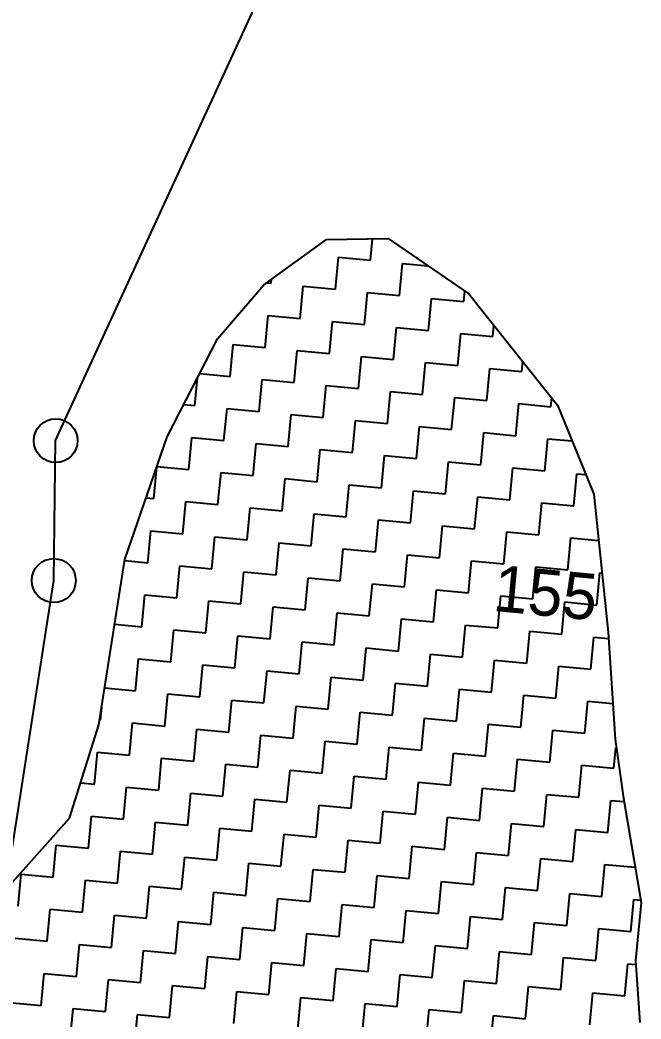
# Model space of a CAD drawing. Header units: metres. Extents: x 279090 to 282389, y 2073542 to 2078104.
# Drawn here: x 280039.6 to 280160.4, y 2076633.8 to 2076828.3 of the extents above; entities that cross this region are included whole.
import ezdxf
from ezdxf.enums import TextEntityAlignment as Align

# ---------------------------------------------------------------- set-up
doc = ezdxf.new("R2010")
doc.units = ezdxf.units.M
doc.header["$LTSCALE"] = 0.3
doc.header["$MEASUREMENT"] = 0
for name, color, linetype in [('POLY_HATCH', 12, 'Continuous'), ('POLY_PARCEL', 6, 'Continuous'), ('TEXT_PARCEL', 7, 'Continuous')]:
    doc.layers.add(name, color=color, linetype=linetype)
doc.styles.add('TEXT_MAP', font='', dxfattribs={"height": 1.8})
doc.styles.get('TEXT_MAP').set_extended_font_data('Kruti Dev 050')

msp = doc.modelspace()

# ---------------------------------------------------------------- linework, layer by layer
for centre in [(280046.57, 2076746.38), (280046.21, 2076719.15)]:
    msp.add_circle(centre, 4.27)
at = {"layer": 'POLY_HATCH'}
for p, q in [((280099.23, 2076785.54), (280111.24, 2076785.74)), ((280111.24, 2076785.74), (280126.89, 2076774.93)), ((280087.06, 2076776.68), (280099.23, 2076785.54)), ((280078.07, 2076766.2), (280087.06, 2076776.68)), ((280126.89, 2076774.93), (280144.18, 2076753.3)), ((280068.27, 2076747.12), (280078.07, 2076766.2)), ((280144.18, 2076753.3), (280151.22, 2076735.97)), ((280060.02, 2076723.24), (280068.27, 2076747.12)), ((280151.22, 2076735.97), (280154.01, 2076709.04)), ((280054.99, 2076691.05), (280060.02, 2076723.24)), ((280154.01, 2076709.04), (280155.39, 2076688.25)), ((280049.28, 2076672.92), (280054.99, 2076691.05)), ((280155.39, 2076688.25), (280156.97, 2076676.77)), ((280156.97, 2076676.77), (280160.39, 2076656.45)), ((280030.64, 2076652.01), (280049.28, 2076672.92)), ((280160.39, 2076656.45), (280159.33, 2076645.21)), ((280159.33, 2076645.21), (280160.19, 2076633.13))]:
    msp.add_line(p, q, dxfattribs=at)
at = {"layer": 'POLY_HATCH', "linetype": 'Continuous'}
for p, q in [((280107.79, 2076781.48), (280108.19, 2076785.69)), ((280095.27, 2076782.66), (280095.31, 2076782.65)), ((280095.31, 2076782.65), (280095.32, 2076782.69)), ((280100.96, 2076775.83), (280101.55, 2076782.07)), ((280101.55, 2076782.07), (280107.79, 2076781.48)), ((280113.44, 2076774.65), (280114.03, 2076780.89)), ((280114.03, 2076780.89), (280118.93, 2076780.43)), ((280088.48, 2076777), (280088.56, 2076777.78)), ((280087.61, 2076777.09), (280088.48, 2076777)), ((280094.14, 2076770.18), (280094.72, 2076776.42)), ((280094.72, 2076776.42), (280100.96, 2076775.83)), ((280106.61, 2076769), (280107.2, 2076775.24)), ((280107.2, 2076775.24), (280113.44, 2076774.65)), ((280119.09, 2076767.82), (280119.68, 2076774.06)), ((280119.68, 2076774.06), (280125.92, 2076773.47)), ((280125.92, 2076773.47), (280126.11, 2076775.47)), ((280087.31, 2076764.52), (280087.9, 2076770.76)), ((280087.9, 2076770.76), (280094.14, 2076770.18)), ((280099.79, 2076763.35), (280100.37, 2076769.59)), ((280100.37, 2076769.59), (280106.61, 2076769)), ((280112.27, 2076762.17), (280112.85, 2076768.41)), ((280112.85, 2076768.41), (280119.09, 2076767.82)), ((280131.57, 2076766.65), (280131.78, 2076768.82)), ((280124.74, 2076761), (280125.33, 2076767.24)), ((280125.33, 2076767.24), (280131.57, 2076766.65)), ((280080.48, 2076758.87), (280081.07, 2076765.11)), ((280081.07, 2076765.11), (280087.31, 2076764.52)), ((280092.96, 2076757.7), (280093.55, 2076763.94)), ((280093.55, 2076763.94), (280099.79, 2076763.35)), ((280105.44, 2076756.52), (280106.03, 2076762.76)), ((280106.03, 2076762.76), (280112.27, 2076762.17)), ((280117.92, 2076755.35), (280118.5, 2076761.58)), ((280118.5, 2076761.58), (280124.74, 2076761)), ((280130.39, 2076754.17), (280130.98, 2076760.41)), ((280130.98, 2076760.41), (280137.22, 2076759.82)), ((280137.22, 2076759.82), (280137.41, 2076761.78)), ((280073.65, 2076753.22), (280074.16, 2076758.58)), ((280074.59, 2076759.43), (280080.48, 2076758.87)), ((280086.13, 2076752.05), (280086.72, 2076758.29)), ((280086.72, 2076758.29), (280092.96, 2076757.7)), ((280098.61, 2076750.87), (280099.2, 2076757.11)), ((280099.2, 2076757.11), (280105.44, 2076756.52)), ((280111.09, 2076749.69), (280111.68, 2076755.93)), ((280111.68, 2076755.93), (280117.92, 2076755.35)), ((280123.57, 2076748.52), (280124.16, 2076754.76)), ((280124.16, 2076754.76), (280130.39, 2076754.17)), ((280142.87, 2076752.99), (280143.04, 2076754.74)), ((280071.51, 2076753.42), (280073.65, 2076753.22)), ((280079.3, 2076746.4), (280079.89, 2076752.63)), ((280079.89, 2076752.63), (280086.13, 2076752.05)), ((280136.05, 2076747.34), (280136.63, 2076753.58)), ((280136.63, 2076753.58), (280142.87, 2076752.99)), ((280091.78, 2076745.22), (280092.37, 2076751.46)), ((280092.37, 2076751.46), (280098.61, 2076750.87)), ((280104.26, 2076744.04), (280104.85, 2076750.28)), ((280104.85, 2076750.28), (280111.09, 2076749.69)), ((280116.74, 2076742.87), (280117.33, 2076749.11)), ((280117.33, 2076749.11), (280123.57, 2076748.52)), ((280072.48, 2076740.74), (280073.07, 2076746.98)), ((280073.07, 2076746.98), (280079.3, 2076746.4)), ((280129.22, 2076741.69), (280129.81, 2076747.93)), ((280129.81, 2076747.93), (280136.05, 2076747.34)), ((280141.7, 2076740.51), (280142.28, 2076746.75)), ((280142.28, 2076746.75), (280147.02, 2076746.31)), ((280084.96, 2076739.57), (280085.54, 2076745.81)), ((280085.54, 2076745.81), (280091.78, 2076745.22)), ((280097.43, 2076738.39), (280098.02, 2076744.63)), ((280098.02, 2076744.63), (280104.26, 2076744.04)), ((280109.91, 2076737.22), (280110.5, 2076743.46)), ((280110.5, 2076743.46), (280116.74, 2076742.87)), ((280065.65, 2076735.09), (280066.23, 2076741.2)), ((280066.27, 2076741.33), (280072.48, 2076740.74)), ((280122.39, 2076736.04), (280122.98, 2076742.28)), ((280122.98, 2076742.28), (280129.22, 2076741.69)), ((280134.87, 2076734.86), (280135.46, 2076741.1)), ((280135.46, 2076741.1), (280141.7, 2076740.51)), ((280078.13, 2076733.92), (280078.72, 2076740.16)), ((280078.72, 2076740.16), (280084.96, 2076739.57)), ((280090.61, 2076732.74), (280091.2, 2076738.98)), ((280091.2, 2076738.98), (280097.43, 2076738.39)), ((280147.35, 2076733.69), (280147.94, 2076739.93)), ((280147.94, 2076739.93), (280149.68, 2076739.76)), ((280103.09, 2076731.56), (280103.67, 2076737.8)), ((280103.67, 2076737.8), (280109.91, 2076737.22)), ((280064.17, 2076735.23), (280065.65, 2076735.09)), ((280115.56, 2076730.39), (280116.15, 2076736.63)), ((280116.15, 2076736.63), (280122.39, 2076736.04)), ((280128.04, 2076729.21), (280128.63, 2076735.45)), ((280128.63, 2076735.45), (280134.87, 2076734.86)), ((280071.3, 2076728.27), (280071.89, 2076734.51)), ((280071.89, 2076734.51), (280078.13, 2076733.92)), ((280083.78, 2076727.09), (280084.37, 2076733.33)), ((280084.37, 2076733.33), (280090.61, 2076732.74)), ((280140.52, 2076728.04), (280141.11, 2076734.28)), ((280141.11, 2076734.28), (280147.35, 2076733.69)), ((280096.26, 2076725.91), (280096.85, 2076732.15)), ((280096.85, 2076732.15), (280103.09, 2076731.56)), ((280108.74, 2076724.74), (280109.32, 2076730.98)), ((280109.32, 2076730.98), (280115.56, 2076730.39)), ((280121.21, 2076723.56), (280121.8, 2076729.8)), ((280121.8, 2076729.8), (280128.04, 2076729.21)), ((280064.47, 2076722.62), (280065.06, 2076728.85)), ((280065.06, 2076728.85), (280071.3, 2076728.27)), ((280076.95, 2076721.44), (280077.54, 2076727.68)), ((280077.54, 2076727.68), (280083.78, 2076727.09)), ((280133.69, 2076722.39), (280134.28, 2076728.62)), ((280134.28, 2076728.62), (280140.52, 2076728.04)), ((280146.17, 2076721.21), (280146.76, 2076727.45)), ((280146.76, 2076727.45), (280152.15, 2076726.94)), ((280089.43, 2076720.26), (280090.02, 2076726.5)), ((280090.02, 2076726.5), (280096.26, 2076725.91)), ((280101.91, 2076719.09), (280102.5, 2076725.33)), ((280102.5, 2076725.33), (280108.74, 2076724.74)), ((280114.39, 2076717.91), (280114.98, 2076724.15)), ((280114.98, 2076724.15), (280121.21, 2076723.56)), ((280059.99, 2076723.04), (280064.47, 2076722.62)), ((280070.13, 2076715.79), (280070.71, 2076722.03)), ((280070.71, 2076722.03), (280076.95, 2076721.44)), ((280126.87, 2076716.73), (280127.45, 2076722.97)), ((280127.45, 2076722.97), (280133.69, 2076722.39)), ((280139.34, 2076715.56), (280139.93, 2076721.8)), ((280139.93, 2076721.8), (280146.17, 2076721.21)), ((280082.6, 2076714.61), (280083.19, 2076720.85)), ((280083.19, 2076720.85), (280089.43, 2076720.26)), ((280095.08, 2076713.44), (280095.67, 2076719.67)), ((280095.67, 2076719.67), (280101.91, 2076719.09)), ((280151.82, 2076714.38), (280152.41, 2076720.62)), ((280152.41, 2076720.62), (280152.81, 2076720.58)), ((280107.56, 2076712.26), (280108.15, 2076718.5)), ((280108.15, 2076718.5), (280114.39, 2076717.91)), ((280063.3, 2076710.14), (280063.89, 2076716.38)), ((280063.89, 2076716.38), (280070.13, 2076715.79)), ((280120.04, 2076711.08), (280120.63, 2076717.32)), ((280120.63, 2076717.32), (280126.87, 2076716.73)), ((280132.52, 2076709.91), (280133.11, 2076716.15)), ((280133.11, 2076716.15), (280139.34, 2076715.56)), ((280075.78, 2076708.96), (280076.36, 2076715.2)), ((280076.36, 2076715.2), (280082.6, 2076714.61)), ((280088.25, 2076707.78), (280088.84, 2076714.02)), ((280088.84, 2076714.02), (280095.08, 2076713.44)), ((280145, 2076708.73), (280145.58, 2076714.97)), ((280145.58, 2076714.97), (280151.82, 2076714.38)), ((280100.73, 2076706.61), (280101.32, 2076712.85)), ((280101.32, 2076712.85), (280107.56, 2076712.26)), ((280113.21, 2076705.43), (280113.8, 2076711.67)), ((280113.8, 2076711.67), (280120.04, 2076711.08)), ((280058.05, 2076710.63), (280063.3, 2076710.14)), ((280125.69, 2076704.26), (280126.28, 2076710.49)), ((280126.28, 2076710.49), (280132.52, 2076709.91)), ((280068.95, 2076703.31), (280069.54, 2076709.55)), ((280069.54, 2076709.55), (280075.78, 2076708.96)), ((280081.43, 2076702.13), (280082.02, 2076708.37)), ((280082.02, 2076708.37), (280088.25, 2076707.78)), ((280138.17, 2076703.08), (280138.76, 2076709.32)), ((280138.76, 2076709.32), (280145, 2076708.73)), ((280150.65, 2076701.9), (280151.23, 2076708.14)), ((280151.23, 2076708.14), (280154.09, 2076707.87)), ((280093.91, 2076700.96), (280094.49, 2076707.2)), ((280094.49, 2076707.2), (280100.73, 2076706.61)), ((280106.38, 2076699.78), (280106.97, 2076706.02)), ((280106.97, 2076706.02), (280113.21, 2076705.43)), ((280062.12, 2076697.66), (280062.71, 2076703.9)), ((280062.71, 2076703.9), (280068.95, 2076703.31)), ((280118.86, 2076698.6), (280119.45, 2076704.84)), ((280119.45, 2076704.84), (280125.69, 2076704.26)), ((280074.6, 2076696.48), (280075.19, 2076702.72)), ((280075.19, 2076702.72), (280081.43, 2076702.13)), ((280131.34, 2076697.43), (280131.93, 2076703.67)), ((280131.93, 2076703.67), (280138.17, 2076703.08)), ((280143.82, 2076696.25), (280144.41, 2076702.49)), ((280144.41, 2076702.49), (280150.65, 2076701.9)), ((280087.08, 2076695.31), (280087.67, 2076701.55)), ((280087.67, 2076701.55), (280093.91, 2076700.96)), ((280099.56, 2076694.13), (280100.14, 2076700.37)), ((280100.14, 2076700.37), (280106.38, 2076699.78)), ((280056.11, 2076698.23), (280062.12, 2076697.66)), ((280112.04, 2076692.95), (280112.62, 2076699.19)), ((280112.62, 2076699.19), (280118.86, 2076698.6)), ((280067.77, 2076690.83), (280068.36, 2076697.07)), ((280068.36, 2076697.07), (280074.6, 2076696.48)), ((280124.51, 2076691.78), (280125.1, 2076698.02)), ((280125.1, 2076698.02), (280131.34, 2076697.43)), ((280136.99, 2076690.6), (280137.58, 2076696.84)), ((280137.58, 2076696.84), (280143.82, 2076696.25)), ((280055.29, 2076692.01), (280055.53, 2076694.53)), ((280080.25, 2076689.65), (280080.84, 2076695.89)), ((280080.84, 2076695.89), (280087.08, 2076695.31)), ((280092.73, 2076688.48), (280093.32, 2076694.72)), ((280093.32, 2076694.72), (280099.56, 2076694.13)), ((280149.47, 2076689.42), (280150.06, 2076695.66)), ((280150.06, 2076695.66), (280154.93, 2076695.21)), ((280105.21, 2076687.3), (280105.8, 2076693.54)), ((280105.8, 2076693.54), (280112.04, 2076692.95)), ((280117.69, 2076686.13), (280118.27, 2076692.37)), ((280118.27, 2076692.37), (280124.51, 2076691.78)), ((280055.14, 2076692.02), (280055.29, 2076692.01)), ((280060.95, 2076685.18), (280061.53, 2076691.42)), ((280061.53, 2076691.42), (280067.77, 2076690.83)), ((280130.16, 2076684.95), (280130.75, 2076691.19)), ((280130.75, 2076691.19), (280136.99, 2076690.6)), ((280073.42, 2076684), (280074.01, 2076690.24)), ((280074.01, 2076690.24), (280080.25, 2076689.65)), ((280085.9, 2076682.83), (280086.49, 2076689.07)), ((280086.49, 2076689.07), (280092.73, 2076688.48)), ((280142.64, 2076683.77), (280143.23, 2076690.01)), ((280143.23, 2076690.01), (280149.47, 2076689.42)), ((280098.38, 2076681.65), (280098.97, 2076687.89)), ((280098.97, 2076687.89), (280105.21, 2076687.3)), ((280110.86, 2076680.48), (280111.45, 2076686.71)), ((280111.45, 2076686.71), (280117.69, 2076686.13)), ((280155.12, 2076682.6), (280155.5, 2076686.57)), ((280054.12, 2076679.53), (280054.71, 2076685.77)), ((280054.71, 2076685.77), (280060.95, 2076685.18)), ((280066.6, 2076678.35), (280067.18, 2076684.59)), ((280067.18, 2076684.59), (280073.42, 2076684)), ((280123.34, 2076679.3), (280123.93, 2076685.54)), ((280123.93, 2076685.54), (280130.16, 2076684.95)), ((280079.07, 2076677.18), (280079.66, 2076683.42)), ((280079.66, 2076683.42), (280085.9, 2076682.83)), ((280135.82, 2076678.12), (280136.4, 2076684.36)), ((280136.4, 2076684.36), (280142.64, 2076683.77)), ((280148.29, 2076676.95), (280148.88, 2076683.19)), ((280148.88, 2076683.19), (280155.12, 2076682.6)), ((280091.55, 2076676), (280092.14, 2076682.24)), ((280092.14, 2076682.24), (280098.38, 2076681.65)), ((280104.03, 2076674.82), (280104.62, 2076681.06)), ((280104.62, 2076681.06), (280110.86, 2076680.48)), ((280051.44, 2076679.78), (280054.12, 2076679.53)), ((280059.77, 2076672.7), (280060.36, 2076678.94)), ((280060.36, 2076678.94), (280066.6, 2076678.35)), ((280116.51, 2076673.65), (280117.1, 2076679.89)), ((280117.1, 2076679.89), (280123.34, 2076679.3)), ((280128.99, 2076672.47), (280129.58, 2076678.71)), ((280129.58, 2076678.71), (280135.82, 2076678.12)), ((280072.25, 2076671.53), (280072.84, 2076677.76)), ((280072.84, 2076677.76), (280079.07, 2076677.18)), ((280141.47, 2076671.3), (280142.05, 2076677.53)), ((280142.05, 2076677.53), (280148.29, 2076676.95)), ((280084.73, 2076670.35), (280085.31, 2076676.59)), ((280085.31, 2076676.59), (280091.55, 2076676)), ((280097.2, 2076669.17), (280097.79, 2076675.41)), ((280097.79, 2076675.41), (280104.03, 2076674.82)), ((280153.95, 2076670.12), (280154.53, 2076676.36)), ((280154.53, 2076676.36), (280157.08, 2076676.12)), ((280052.94, 2076667.05), (280053.53, 2076673.29)), ((280053.53, 2076673.29), (280059.77, 2076672.7)), ((280109.68, 2076668), (280110.27, 2076674.24)), ((280110.27, 2076674.24), (280116.51, 2076673.65)), ((280122.16, 2076666.82), (280122.75, 2076673.06)), ((280122.75, 2076673.06), (280128.99, 2076672.47)), ((280065.42, 2076665.87), (280066.01, 2076672.11)), ((280066.01, 2076672.11), (280072.25, 2076671.53)), ((280077.9, 2076664.7), (280078.49, 2076670.94)), ((280078.49, 2076670.94), (280084.73, 2076670.35)), ((280134.64, 2076665.64), (280135.23, 2076671.88)), ((280135.23, 2076671.88), (280141.47, 2076671.3)), ((280090.38, 2076663.52), (280090.97, 2076669.76)), ((280090.97, 2076669.76), (280097.2, 2076669.17)), ((280147.12, 2076664.47), (280147.71, 2076670.71)), ((280147.71, 2076670.71), (280153.95, 2076670.12)), ((280046.11, 2076661.4), (280046.7, 2076667.64)), ((280046.7, 2076667.64), (280052.94, 2076667.05)), ((280102.86, 2076662.35), (280103.44, 2076668.58)), ((280103.44, 2076668.58), (280109.68, 2076668)), ((280115.33, 2076661.17), (280115.92, 2076667.41)), ((280115.92, 2076667.41), (280122.16, 2076666.82)), ((280058.59, 2076660.22), (280059.18, 2076666.46)), ((280059.18, 2076666.46), (280065.42, 2076665.87)), ((280071.07, 2076659.05), (280071.66, 2076665.29)), ((280071.66, 2076665.29), (280077.9, 2076664.7)), ((280127.81, 2076659.99), (280128.4, 2076666.23)), ((280128.4, 2076666.23), (280134.64, 2076665.64)), ((280140.29, 2076658.82), (280140.88, 2076665.06)), ((280140.88, 2076665.06), (280147.12, 2076664.47)), ((280083.55, 2076657.87), (280084.14, 2076664.11)), ((280084.14, 2076664.11), (280090.38, 2076663.52)), ((280152.77, 2076657.64), (280153.36, 2076663.88)), ((280153.36, 2076663.88), (280159.23, 2076663.33)), ((280039.29, 2076655.75), (280039.88, 2076661.99)), ((280039.88, 2076661.99), (280046.11, 2076661.4)), ((280096.03, 2076656.69), (280096.62, 2076662.93)), ((280096.62, 2076662.93), (280102.86, 2076662.35)), ((280108.51, 2076655.52), (280109.09, 2076661.76)), ((280109.09, 2076661.76), (280115.33, 2076661.17)), ((280051.77, 2076654.57), (280052.35, 2076660.81)), ((280052.35, 2076660.81), (280058.59, 2076660.22)), ((280064.24, 2076653.4), (280064.83, 2076659.64)), ((280064.83, 2076659.64), (280071.07, 2076659.05)), ((280120.98, 2076654.34), (280121.57, 2076660.58)), ((280121.57, 2076660.58), (280127.81, 2076659.99)), ((280133.46, 2076653.17), (280134.05, 2076659.41)), ((280134.05, 2076659.41), (280140.29, 2076658.82)), ((280076.72, 2076652.22), (280077.31, 2076658.46)), ((280077.31, 2076658.46), (280083.55, 2076657.87)), ((280089.2, 2076651.04), (280089.79, 2076657.28)), ((280089.79, 2076657.28), (280096.03, 2076656.69)), ((280145.94, 2076651.99), (280146.53, 2076658.23)), ((280146.53, 2076658.23), (280152.77, 2076657.64)), ((280101.68, 2076649.87), (280102.27, 2076656.11)), ((280102.27, 2076656.11), (280108.51, 2076655.52)), ((280158.42, 2076650.81), (280159.01, 2076657.05)), ((280159.01, 2076657.05), (280160.31, 2076656.93)), ((280044.94, 2076648.92), (280045.53, 2076655.16)), ((280045.53, 2076655.16), (280051.77, 2076654.57)), ((280057.42, 2076647.75), (280058.01, 2076653.98)), ((280058.01, 2076653.98), (280064.24, 2076653.4)), ((280114.16, 2076648.69), (280114.75, 2076654.93)), ((280114.75, 2076654.93), (280120.98, 2076654.34)), ((280126.64, 2076647.52), (280127.22, 2076653.75)), ((280127.22, 2076653.75), (280133.46, 2076653.17)), ((280069.9, 2076646.57), (280070.48, 2076652.81)), ((280070.48, 2076652.81), (280076.72, 2076652.22)), ((280082.37, 2076645.39), (280082.96, 2076651.63)), ((280082.96, 2076651.63), (280089.2, 2076651.04)), ((280139.11, 2076646.34), (280139.7, 2076652.58)), ((280139.7, 2076652.58), (280145.94, 2076651.99)), ((280151.59, 2076645.16), (280152.18, 2076651.4)), ((280152.18, 2076651.4), (280158.42, 2076650.81)), ((280038.7, 2076649.51), (280044.94, 2076648.92)), ((280094.85, 2076644.22), (280095.44, 2076650.46)), ((280095.44, 2076650.46), (280101.68, 2076649.87)), ((280050.59, 2076642.09), (280051.18, 2076648.33)), ((280051.18, 2076648.33), (280057.42, 2076647.75)), ((280107.33, 2076643.04), (280107.92, 2076649.28)), ((280107.92, 2076649.28), (280114.16, 2076648.69)), ((280119.81, 2076641.86), (280120.4, 2076648.1)), ((280120.4, 2076648.1), (280126.64, 2076647.52)), ((280063.07, 2076640.92), (280063.66, 2076647.16)), ((280063.66, 2076647.16), (280069.9, 2076646.57)), ((280075.55, 2076639.74), (280076.13, 2076645.98)), ((280076.13, 2076645.98), (280082.37, 2076645.39)), ((280132.29, 2076640.69), (280132.88, 2076646.93)), ((280132.88, 2076646.93), (280139.11, 2076646.34)), ((280144.77, 2076639.51), (280145.35, 2076645.75)), ((280145.35, 2076645.75), (280151.59, 2076645.16)), ((280088.02, 2076638.57), (280088.61, 2076644.8)), ((280088.61, 2076644.8), (280094.85, 2076644.22)), ((280100.5, 2076637.39), (280101.09, 2076643.63)), ((280101.09, 2076643.63), (280107.33, 2076643.04)), ((280157.24, 2076638.34), (280157.83, 2076644.57)), ((280157.83, 2076644.57), (280159.38, 2076644.43)), ((280043.76, 2076636.44), (280044.35, 2076642.68)), ((280044.35, 2076642.68), (280050.59, 2076642.09)), ((280112.98, 2076636.21), (280113.57, 2076642.45)), ((280113.57, 2076642.45), (280119.81, 2076641.86)), ((280056.24, 2076635.27), (280056.83, 2076641.51)), ((280056.83, 2076641.51), (280063.07, 2076640.92)), ((280068.72, 2076634.09), (280069.31, 2076640.33)), ((280069.31, 2076640.33), (280075.55, 2076639.74)), ((280125.46, 2076635.04), (280126.05, 2076641.28)), ((280126.05, 2076641.28), (280132.29, 2076640.69)), ((280137.94, 2076633.86), (280138.53, 2076640.1)), ((280138.53, 2076640.1), (280144.77, 2076639.51)), ((280081.2, 2076632.91), (280081.79, 2076639.15)), ((280081.79, 2076639.15), (280088.02, 2076638.57)), ((280093.68, 2076631.74), (280094.26, 2076637.98)), ((280094.26, 2076637.98), (280100.5, 2076637.39)), ((280150.42, 2076632.68), (280151, 2076638.92)), ((280151, 2076638.92), (280157.24, 2076638.34)), ((280037.52, 2076637.03), (280043.76, 2076636.44)), ((280049.41, 2076629.62), (280050, 2076635.85)), ((280050, 2076635.85), (280056.24, 2076635.27)), ((280106.15, 2076630.56), (280106.74, 2076636.8)), ((280106.74, 2076636.8), (280112.98, 2076636.21)), ((280061.89, 2076628.44), (280062.48, 2076634.68)), ((280062.48, 2076634.68), (280068.72, 2076634.09)), ((280118.63, 2076629.39), (280119.22, 2076635.62)), ((280119.22, 2076635.62), (280125.46, 2076635.04)), ((280131.11, 2076628.21), (280131.7, 2076634.45)), ((280131.7, 2076634.45), (280137.94, 2076633.86))]:
    msp.add_line(p, q, dxfattribs=at)
at = {"layer": 'POLY_PARCEL'}
for p, q in [((280046.57, 2076746.38), (280118.31, 2076902.66)), ((280046.21, 2076719.15), (280046.57, 2076746.38)), ((280030.9, 2076620.74), (280046.21, 2076719.15))]:
    msp.add_line(p, q, dxfattribs=at)

# ---------------------------------------------------------------- texts
at = {"layer": 'TEXT_PARCEL', "style": 'TEXT_MAP'}
msp.add_text('155', height=9.024, rotation=354.6152, dxfattribs=at).set_placement((280141.84, 2076716.74), align=Align.MIDDLE)

doc.saveas('drawing.dxf')
